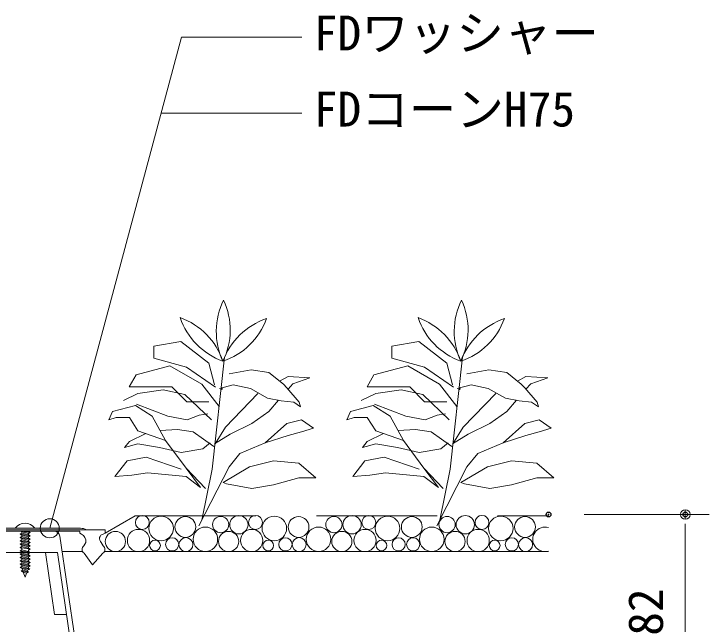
# Model space of a CAD drawing. Units: millimetres, scale not verified. Extents: x -1485 to 1485, y -1050 to 1050.
# Drawn here: x 627.8 to 920, y -102.9 to 153.7 of the extents above; entities that cross this region are included whole.
import ezdxf
from ezdxf.enums import TextEntityAlignment as Align

# ---------------------------------------------------------------- set-up
doc = ezdxf.new("R2010")
doc.units = ezdxf.units.MM
doc.header["$LTSCALE"] = 4
doc.header["$PDMODE"] = 32
doc.header["$PDSIZE"] = 2
doc.linetypes.add('DASHED1', pattern=[1.8, 1.2, -0.6])
doc.linetypes.add('USER1', pattern=[19.05, 12.7, -6.35])
for name, color, linetype, lineweight in [('0-0_0', 7, 'Continuous', 18), ('0-8_KANAMONO', 4, 'Continuous', 18), ('0-B_sunpo', 7, 'Continuous', 18), ('0-C_MOJI', 7, 'Continuous', 18), ('0-D_ecom', 7, 'Continuous', 18), ('0-E_GREEN', 3, 'Continuous', 18), ('1-0_FD-L', 8, 'DASHED1', 18)]:
    doc.layers.add(name, color=color, linetype=linetype, lineweight=lineweight)
doc.layers.add('0-2_DEFPOINTS', color=7, linetype='Continuous')
doc.styles.add('ＭＳ ゴシック', font='')
doc.styles.get('ＭＳ ゴシック').set_extended_font_data('MS Gothic')

# ---------------------------------------------------------------- blocks, each defined once
blk = doc.blocks.new('_Dot')
at = {"layer": '0-0_0'}
for p, q in [((-0.5, 0), (-1, 0)), ((0.25, 0), (-0.25, 0))]:
    blk.add_line(p, q, dxfattribs=at)
blk.add_circle((0, 0), 0.25, dxfattribs=at)
blk = doc.blocks.new('D3')
at = {"layer": '0-2_DEFPOINTS'}
for p in [(2337.513, 993.199), (2395.013, 993.199), (2337.513, 911.199)]:
    blk.add_point(p, dxfattribs=at)
at = {"layer": '0-B_sunpo'}
for p, q in [((2352.513, 993.199), (2405.013, 993.199)), ((2395.013, 919.199), (2395.013, 985.199)), ((2352.513, 911.199), (2405.013, 911.199))]:
    blk.add_line(p, q, dxfattribs=at)
at = {"layer": '0-B_sunpo', "xscale": 8, "yscale": 8}
for p, rotation in [((2395.013, 993.199), 90), ((2395.013, 911.199), 270)]:
    blk.add_blockref('_Dot', p, dxfattribs=dict(at, rotation=rotation))
at = {"layer": '0-B_sunpo', "style": 'ＭＳ ゴシック'}
blk.add_text('82', height=14.66, rotation=90, dxfattribs=at).set_placement((2390.013, 942.199), align=Align.BOTTOM_LEFT)

msp = doc.modelspace()

# ---------------------------------------------------------------- linework, layer by layer
at = {"layer": '0-8_KANAMONO'}
for p, q in [((609.124, -62.601), (655.793, -62.601)), ((630.958, -63.801), (634.558, -64.401)), ((633.858, -64.805), (631.058, -64.105)), ((633.858, -63.997), (633.075, -63.801)), ((633.858, -63.997), (633.858, -63.801)), ((630.358, -65.101), (634.558, -65.801)), ((630.358, -66.501), (634.558, -67.201)), ((633.858, -65.397), (631.058, -64.697)), ((633.858, -66.205), (631.058, -65.505)), ((633.858, -66.797), (631.058, -66.097)), ((633.858, -67.605), (631.058, -66.905)), ((630.358, -67.901), (634.558, -68.601)), ((630.358, -69.301), (634.558, -70.001)), ((633.858, -68.197), (631.058, -67.497)), ((633.858, -69.005), (631.058, -68.305)), ((633.858, -69.597), (631.058, -68.897)), ((633.858, -70.405), (631.058, -69.705)), ((657.188, -69.947), (657.977, -68.555)), ((664.507, -68.555), (665.297, -69.947)), ((630.358, -70.701), (634.558, -71.401)), ((630.358, -72.101), (634.558, -72.801)), ((633.858, -70.997), (631.058, -70.297)), ((633.858, -72.397), (631.058, -71.697)), ((633.858, -73.205), (631.058, -72.505)), ((630.358, -73.501), (634.558, -74.201)), ((630.358, -74.901), (634.558, -75.601)), ((633.858, -73.797), (631.058, -73.097)), ((633.858, -74.605), (631.058, -73.905)), ((633.858, -75.197), (631.058, -74.497)), ((633.858, -76.005), (631.058, -75.305)), ((633.858, -76.597), (631.058, -75.897)), ((630.358, -76.301), (634.558, -77.001)), ((630.358, -77.701), (634.558, -78.401)), ((633.858, -77.405), (631.058, -76.705)), ((633.858, -77.997), (631.058, -77.297)), ((633.858, -78.805), (631.058, -78.105)), ((633.795, -79.381), (631.058, -78.697)), ((630.358, -79.101), (634.399, -79.774)), ((630.358, -79.101), (634.399, -79.774)), ((630.797, -80.574), (633.936, -81.097)), ((630.797, -80.574), (633.936, -81.097)), ((633.521, -80.164), (631.191, -79.582)), ((633.344, -80.668), (631.402, -80.183)), ((633.084, -81.412), (631.712, -81.068))]:
    msp.add_line(p, q, dxfattribs=at)
for points in [[(599.559, -65.043), (598.851, -64.701), (598.851, -63.201), (666.065, -63.201), (666.065, -64.701), (665.357, -65.043)], [(656.128, -65.043), (655.42, -64.701), (655.42, -63.801), (609.496, -63.801)], [(630.531, -63.801), (631.058, -64.105), (631.058, -64.697), (630.358, -65.101), (631.058, -65.505), (631.058, -66.097), (630.358, -66.501), (631.058, -66.905), (631.058, -67.497), (630.358, -67.901), (631.058, -68.305), (631.058, -68.897), (630.358, -69.301), (631.058, -69.705), (631.058, -70.297), (630.358, -70.701), (631.058, -71.105), (631.058, -71.697), (630.358, -72.101), (631.058, -72.505), (631.058, -73.097), (630.358, -73.501), (631.058, -73.905), (631.058, -74.497), (630.358, -74.901), (631.058, -75.305), (631.058, -75.897), (630.358, -76.301), (631.058, -76.705), (631.058, -77.297), (630.358, -77.701), (631.058, -78.105), (631.058, -78.697), (630.358, -79.101), (631.191, -79.582), (631.402, -80.183), (630.797, -80.574), (631.712, -81.068), (632.458, -83.201), (633.084, -81.412)], [(633.084, -81.412), (633.936, -81.097), (633.344, -80.668), (633.521, -80.164), (634.399, -79.774), (633.795, -79.381), (633.858, -79.201), (633.858, -78.805), (634.558, -78.401), (633.858, -77.997), (633.858, -77.405), (634.558, -77.001), (633.858, -76.597), (633.858, -76.005), (634.558, -75.601), (633.858, -75.197), (633.858, -74.605), (634.558, -74.201), (633.858, -73.797), (633.858, -73.205), (634.558, -72.801), (633.858, -72.397), (633.858, -71.805), (634.558, -71.401), (633.858, -70.997), (633.858, -70.405), (634.558, -70.001), (633.858, -69.597), (633.858, -69.005), (634.558, -68.601), (633.858, -68.197), (633.858, -67.605), (634.558, -67.201), (633.858, -66.797), (633.858, -66.205), (634.558, -65.801), (633.858, -65.397), (633.858, -64.805), (634.558, -64.401), (633.858, -63.997)], [(665.218, -73.115), (660.742, -78.001), (657.266, -73.115)]]:
    msp.add_lwpolyline(points, dxfattribs=at)
for centre, radius, start, end in [((632.458, -65.601), 5.1, 36.03188, 143.96812), ((655.793, -68.109), 5.508, 63.00853, 90), ((654.726, -68.024), 3.294, 350.73331, 64.81727), ((665.766, -67.001), 2, 101.81701, 230.98411), ((658.447, -71.501), 2, 129.0159, 233.82139), ((664.038, -71.501), 2, 306.17861, 50.9841)]:
    msp.add_arc(centre, radius, start, end, dxfattribs=at)
at = {"layer": '0-C_MOJI'}
for p, q in [((642.844, -62.601), (698.187, 143.944)), ((698.187, 143.944), (748.816, 143.944)), ((689.613, 111.944), (748.816, 111.944))]:
    msp.add_line(p, q, dxfattribs=at)
msp.add_circle((642.844, -62.601), 4, dxfattribs=at)
at = {"layer": '0-D_ecom', "color": 150}
for p, q in [((620.318, -63.801), (644.598, -63.801)), ((647.071, -65.938), (657.207, -135.091)), ((641.002, -72.801), (644.813, -98.801)), ((644.813, -98.801), (649.867, -98.801))]:
    msp.add_line(p, q, dxfattribs=at)
msp.add_lwpolyline([(655.229, -135.381), (646.056, -72.801), (618.86, -72.801), (609.688, -135.381)], dxfattribs=at)
at = {"layer": '0-D_ecom'}
for centre, radius in [((681.758, -60.137), 2.929), ((689.653, -62.675), 5.17), ((699.851, -62.058), 4.364), ((714.689, -61.036), 3.421), ((722.328, -61.112), 3.851), ((729.354, -60.137), 2.929), ((737.248, -62.675), 5.17), ((747.446, -62.058), 4.364), ((762.285, -61.036), 3.421), ((769.924, -61.112), 3.851), ((776.949, -60.137), 2.929), ((784.844, -62.675), 5.17), ((795.042, -62.058), 4.364), ((809.88, -61.036), 3.421), ((817.52, -61.112), 3.851), ((824.545, -60.137), 2.929), ((832.44, -62.675), 5.17), ((842.637, -62.058), 4.364), ((670.433, -68.147), 4.253), ((680.155, -67.73), 4.671), ((708.255, -67.243), 5.158), ((718.029, -68.147), 4.253), ((727.75, -67.73), 4.671), ((755.851, -67.243), 5.158), ((765.624, -68.147), 4.253), ((775.346, -67.73), 4.671), ((803.446, -67.243), 5.158), ((813.22, -68.147), 4.253), ((822.941, -67.73), 4.671), ((694.307, -69.368), 2.774), ((700.096, -69.472), 2.929), ((741.903, -69.368), 2.774), ((747.692, -69.472), 2.929), ((789.498, -69.368), 2.774), ((795.615, -69.368), 2.774), ((837.094, -69.368), 2.774), ((842.883, -69.472), 2.929), ((687.099, -69.855), 2.261), ((734.694, -69.855), 2.261), ((782.29, -69.855), 2.261), ((829.885, -69.855), 2.261)]:
    msp.add_circle(centre, radius, dxfattribs=at)
at = {"layer": '0-D_ecom', "color": 150}
msp.add_arc((644.598, -66.301), 2.5, 8.33877, 90, dxfattribs=at)
at = {"layer": '0-D_ecom'}
msp.add_arc((851.042, -67.243), 5.158, 73.42361, 286.57639, dxfattribs=at)
at = {"layer": '0-E_GREEN'}
for p, q in [((716.36, 9.418), (711.116, -37.786)), ((816.36, 9.418), (811.116, -37.786)), ((718.203, 2.279), (727.454, 4.014)), ((727.454, 4.014), (734.97, 2.857)), ((818.203, 2.279), (827.454, 4.014)), ((827.454, 4.014), (834.97, 2.857)), ((734.97, 2.857), (741.041, -2.057)), ((739.457, -0.775), (743.037, 1.23)), ((743.037, 1.23), (752.158, 0.723)), ((752.158, 0.723), (745.064, -1.81)), ((834.97, 2.857), (841.041, -2.057)), ((839.457, -0.775), (843.037, 1.23)), ((843.037, 1.23), (852.158, 0.723)), ((852.158, 0.723), (845.064, -1.81)), ((714.156, -3.792), (719.938, -2.346)), ((719.938, -2.346), (727.165, -3.792)), ((741.041, -2.057), (742.487, -3.503)), ((745.064, -1.81), (743.036, -4.143)), ((814.156, -3.792), (819.938, -2.346)), ((819.938, -2.346), (827.165, -3.792)), ((841.041, -2.057), (842.487, -3.503)), ((845.064, -1.81), (843.036, -4.143)), ((690.519, -4.344), (679.879, -5.864)), ((715.433, -3.472), (715.169, -4.344)), ((727.165, -3.792), (734.392, -7.839)), ((742.487, -3.503), (747.69, -9.573)), ((790.519, -4.344), (779.879, -5.864)), ((815.433, -3.472), (815.169, -4.344)), ((827.165, -3.792), (834.392, -7.839)), ((842.487, -3.503), (847.69, -9.573)), ((679.879, -5.864), (673.798, -8.904)), ((716.689, -20.051), (730.37, -5.864)), ((734.392, -7.839), (740.174, -8.995)), ((739.018, -8.764), (734.93, -13.464)), ((779.879, -5.864), (773.798, -8.904)), ((816.689, -20.051), (830.37, -5.864)), ((834.392, -7.839), (840.174, -8.995)), ((839.018, -8.764), (834.93, -13.464)), ((678.865, -10.931), (669.238, -13.464)), ((685.959, -15.491), (678.865, -10.931)), ((679.372, -10.424), (692.546, -15.491)), ((740.174, -8.995), (745.377, -9.573)), ((745.377, -9.573), (748.268, -11.597)), ((747.69, -9.573), (748.268, -11.597)), ((778.865, -10.931), (769.238, -13.464)), ((785.959, -15.491), (778.865, -10.931)), ((779.372, -10.424), (792.546, -15.491)), ((840.174, -8.995), (845.377, -9.573)), ((845.377, -9.573), (848.268, -11.597)), ((847.69, -9.573), (848.268, -11.597)), ((669.238, -13.464), (667.718, -17.011)), ((705.72, -14.984), (709.267, -14.478)), ((734.93, -13.464), (727.837, -18.531)), ((769.238, -13.464), (767.718, -17.011)), ((805.72, -14.984), (809.267, -14.478)), ((834.93, -13.464), (827.837, -18.531)), ((667.718, -17.011), (670.758, -15.998)), ((670.758, -15.998), (676.332, -15.998)), ((676.332, -15.998), (679.879, -21.571)), ((692.546, -15.491), (700.653, -17.011)), ((700.653, -17.011), (705.72, -14.984)), ((742.531, -18.531), (748.611, -17.011)), ((767.718, -17.011), (770.758, -15.998)), ((770.758, -15.998), (776.332, -15.998)), ((776.332, -15.998), (779.879, -21.571)), ((792.546, -15.491), (800.653, -17.011)), ((800.653, -17.011), (805.72, -14.984)), ((842.531, -18.531), (848.611, -17.011)), ((716.689, -20.051), (712.31, -27.033)), ((727.837, -18.531), (718.716, -23.091)), ((733.41, -26.638), (742.531, -18.531)), ((816.689, -20.051), (812.31, -27.033)), ((827.837, -18.531), (818.716, -23.091)), ((833.41, -26.638), (842.531, -18.531)), ((683.166, -22.715), (676.332, -26.132)), ((711.8, -28.158), (703.187, -22.078)), ((718.716, -23.091), (712.129, -27.145)), ((748.611, -22.078), (743.037, -23.598)), ((783.166, -22.715), (776.332, -26.132)), ((811.8, -28.158), (803.187, -22.078)), ((818.716, -23.091), (812.129, -27.145)), ((848.611, -22.078), (843.037, -23.598)), ((676.332, -26.132), (674.305, -28.665)), ((691.533, -25.625), (700.146, -37.279)), ((743.037, -23.598), (733.41, -26.638)), ((776.332, -26.132), (774.305, -28.665)), ((791.533, -25.625), (800.146, -37.279)), ((843.037, -23.598), (833.41, -26.638)), ((674.305, -28.665), (679.879, -27.145)), ((679.879, -27.145), (688.999, -28.665)), ((688.999, -28.665), (698.12, -30.692)), ((698.12, -30.692), (707.24, -29.172)), ((707.24, -29.172), (710.28, -26.638)), ((722.77, -31.199), (733.41, -26.638)), ((774.305, -28.665), (779.879, -27.145)), ((779.879, -27.145), (788.999, -28.665)), ((788.999, -28.665), (798.12, -30.692)), ((798.12, -30.692), (807.24, -29.172)), ((807.24, -29.172), (810.28, -26.638)), ((822.77, -31.199), (833.41, -26.638)), ((718.209, -36.772), (722.77, -31.199)), ((818.209, -36.772), (822.77, -31.199)), ((675.318, -34.239), (670.252, -40.826)), ((683.426, -32.719), (675.318, -34.239)), ((698.12, -37.786), (683.426, -32.719)), ((726.823, -36.772), (736.957, -34.239)), ((736.957, -34.239), (747.598, -35.252)), ((775.318, -34.239), (770.252, -40.826)), ((783.426, -32.719), (775.318, -34.239)), ((798.12, -37.786), (783.426, -32.719)), ((826.823, -36.772), (836.957, -34.239)), ((836.957, -34.239), (847.598, -35.252)), ((700.146, -37.279), (706.227, -45.386)), ((700.146, -37.279), (708.253, -45.893)), ((705.542, -61.6), (718.209, -36.772)), ((711.116, -37.786), (706.759, -59.214)), ((715.676, -43.359), (726.823, -36.772)), ((747.598, -35.252), (754.691, -41.332)), ((800.146, -37.279), (806.227, -45.386)), ((800.146, -37.279), (808.253, -45.893)), ((805.542, -61.6), (818.209, -36.772)), ((811.116, -37.786), (806.759, -59.214)), ((815.676, -43.359), (826.823, -36.772)), ((847.598, -35.252), (854.691, -41.332)), ((670.252, -40.826), (677.345, -40.319)), ((677.345, -40.319), (683.932, -39.306)), ((683.932, -39.306), (700.146, -40.826)), ((700.146, -40.826), (706.227, -45.386)), ((770.252, -40.826), (777.345, -40.319)), ((777.345, -40.319), (783.932, -39.306)), ((783.932, -39.306), (800.146, -40.826)), ((800.146, -40.826), (806.227, -45.386)), ((717.196, -43.866), (715.676, -43.359)), ((747.598, -41.332), (736.957, -44.373)), ((754.691, -41.332), (747.598, -41.332)), ((817.196, -43.866), (815.676, -43.359)), ((847.598, -41.332), (836.957, -44.373)), ((854.691, -41.332), (847.598, -41.332)), ((727.837, -45.893), (717.196, -43.866)), ((736.957, -44.373), (727.837, -45.893)), ((827.837, -45.893), (817.196, -43.866)), ((836.957, -44.373), (827.837, -45.893))]:
    msp.add_line(p, q, dxfattribs=at)
for points in [[(712.125, -2.225), (709.71, 6.789), (697.923, 15.908), (686.623, 14.043), (686.623, 8.862), (700.363, 5.18), (712.54, -3.261)], [(812.125, -2.225), (809.71, 6.789), (797.923, 15.908), (786.623, 14.043), (786.623, 8.862), (800.363, 5.18), (812.54, -3.261)], [(709.741, -9.375), (700.411, -9.375), (694.14, -3.104), (676.256, -3.104), (679.143, 1.897), (693.373, 5.709), (706.749, -2.013), (713.991, -11.447)], [(809.741, -9.375), (800.411, -9.375), (794.14, -3.104), (776.256, -3.104), (779.143, 1.897), (793.373, 5.709), (806.749, -2.013), (813.991, -11.447)], [(710.787, -17.011), (699.64, -6.371), (690.519, -4.344)], [(810.787, -17.011), (799.64, -6.371), (790.519, -4.344)], [(679.879, -21.571), (691.533, -25.625), (685.959, -15.491)], [(748.611, -17.011), (753.678, -20.558), (748.611, -22.078)], [(779.879, -21.571), (791.533, -25.625), (785.959, -15.491)], [(848.611, -17.011), (853.678, -20.558), (848.611, -22.078)], [(703.187, -22.078), (696.6, -21.065), (689.262, -21.496)], [(803.187, -22.078), (796.6, -21.065), (789.262, -21.496)]]:
    msp.add_lwpolyline(points, dxfattribs=at)
for centre, start, end in [((742.532, 20.155), 153.71754, 204.97119), ((689.018, 20.767), 333.71754, 24.97119), ((842.532, 20.155), 153.71754, 204.97119), ((789.018, 20.767), 333.71754, 24.97119), ((687.52, -1.898), 18.71754, 69.97119), ((725.793, 35.509), 198.71754, 249.97119), ((706.104, 35.734), 288.71754, 339.97119), ((743.511, -2.539), 108.71754, 159.97119), ((787.52, -1.898), 18.71754, 69.97119), ((825.793, 35.509), 198.71754, 249.97119), ((806.104, 35.734), 288.71754, 339.97119), ((843.511, -2.539), 108.71754, 159.97119)]:
    msp.add_arc(centre, 29.678, start, end, dxfattribs=at)
at = {"layer": '1-0_FD-L', "color": 4, "linetype": 'USER1'}
for p, q in [((666.065, -64.701), (678.709, -57.401)), ((678.709, -57.401), (852.513, -57.401))]:
    msp.add_line(p, q, dxfattribs=at)
at = {"layer": '1-0_FD-L', "color": 4, "linetype": 'Continuous'}
for p, q in [((647.896, -72.401), (656.661, -72.401)), ((665.824, -72.401), (852.513, -72.401))]:
    msp.add_line(p, q, dxfattribs=at)

# ---------------------------------------------------------------- block references
at = {"layer": '0-B_sunpo'}
msp.add_blockref('D3', (-1485, -1050), dxfattribs=at)

# ---------------------------------------------------------------- texts
at = {"layer": '0-C_MOJI', "style": 'ＭＳ ゴシック'}
for s, p in [('FDワッシャー', (753.816, 133.944)), ('FDコーンH75', (753.816, 101.944))]:
    msp.add_text(s, height=14.66, dxfattribs=at).set_placement(p, align=Align.BOTTOM_LEFT)

doc.saveas('drawing.dxf')
